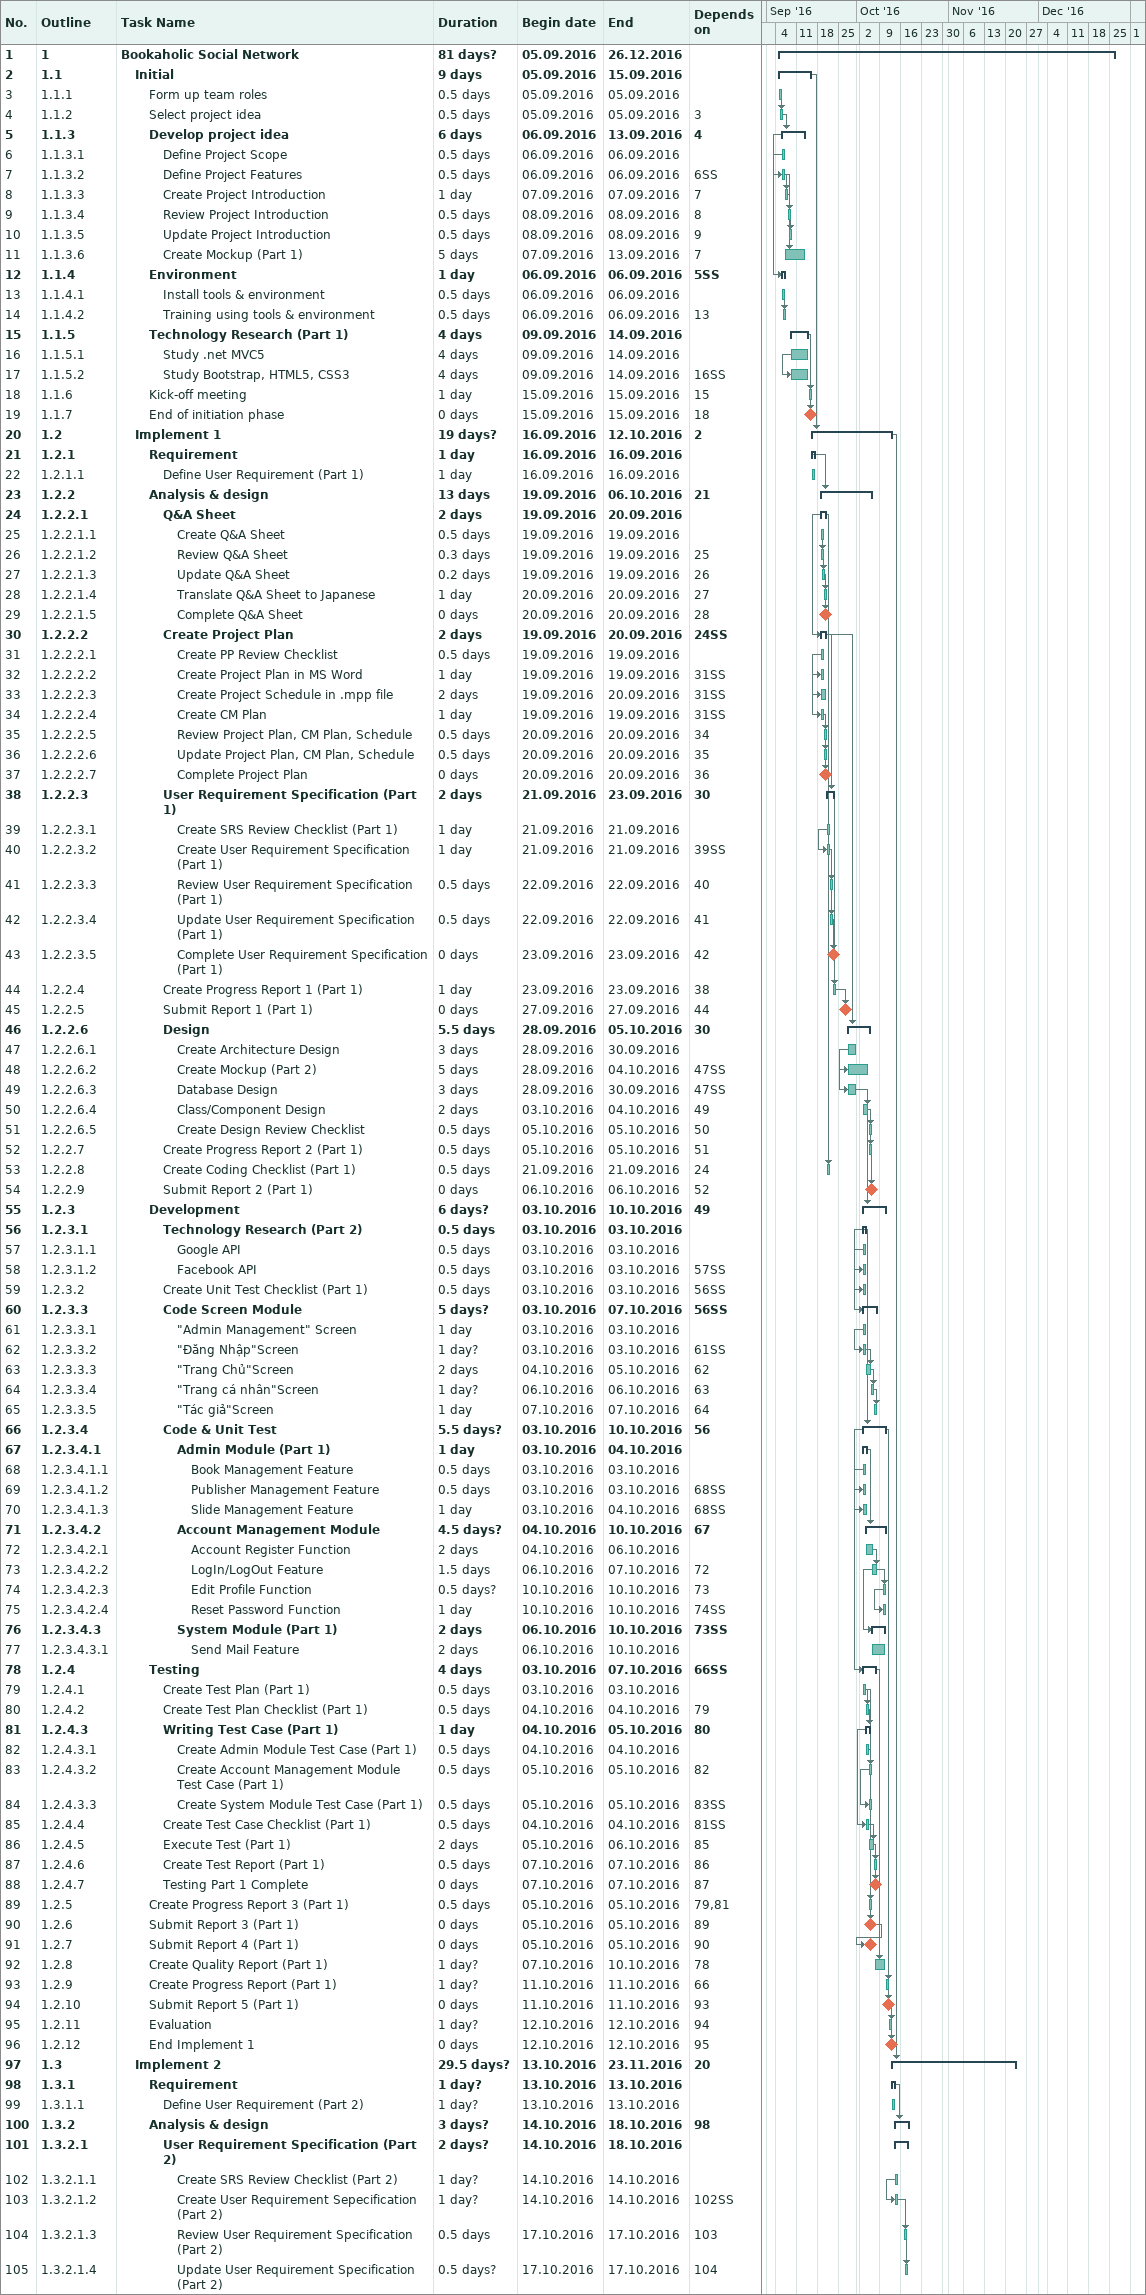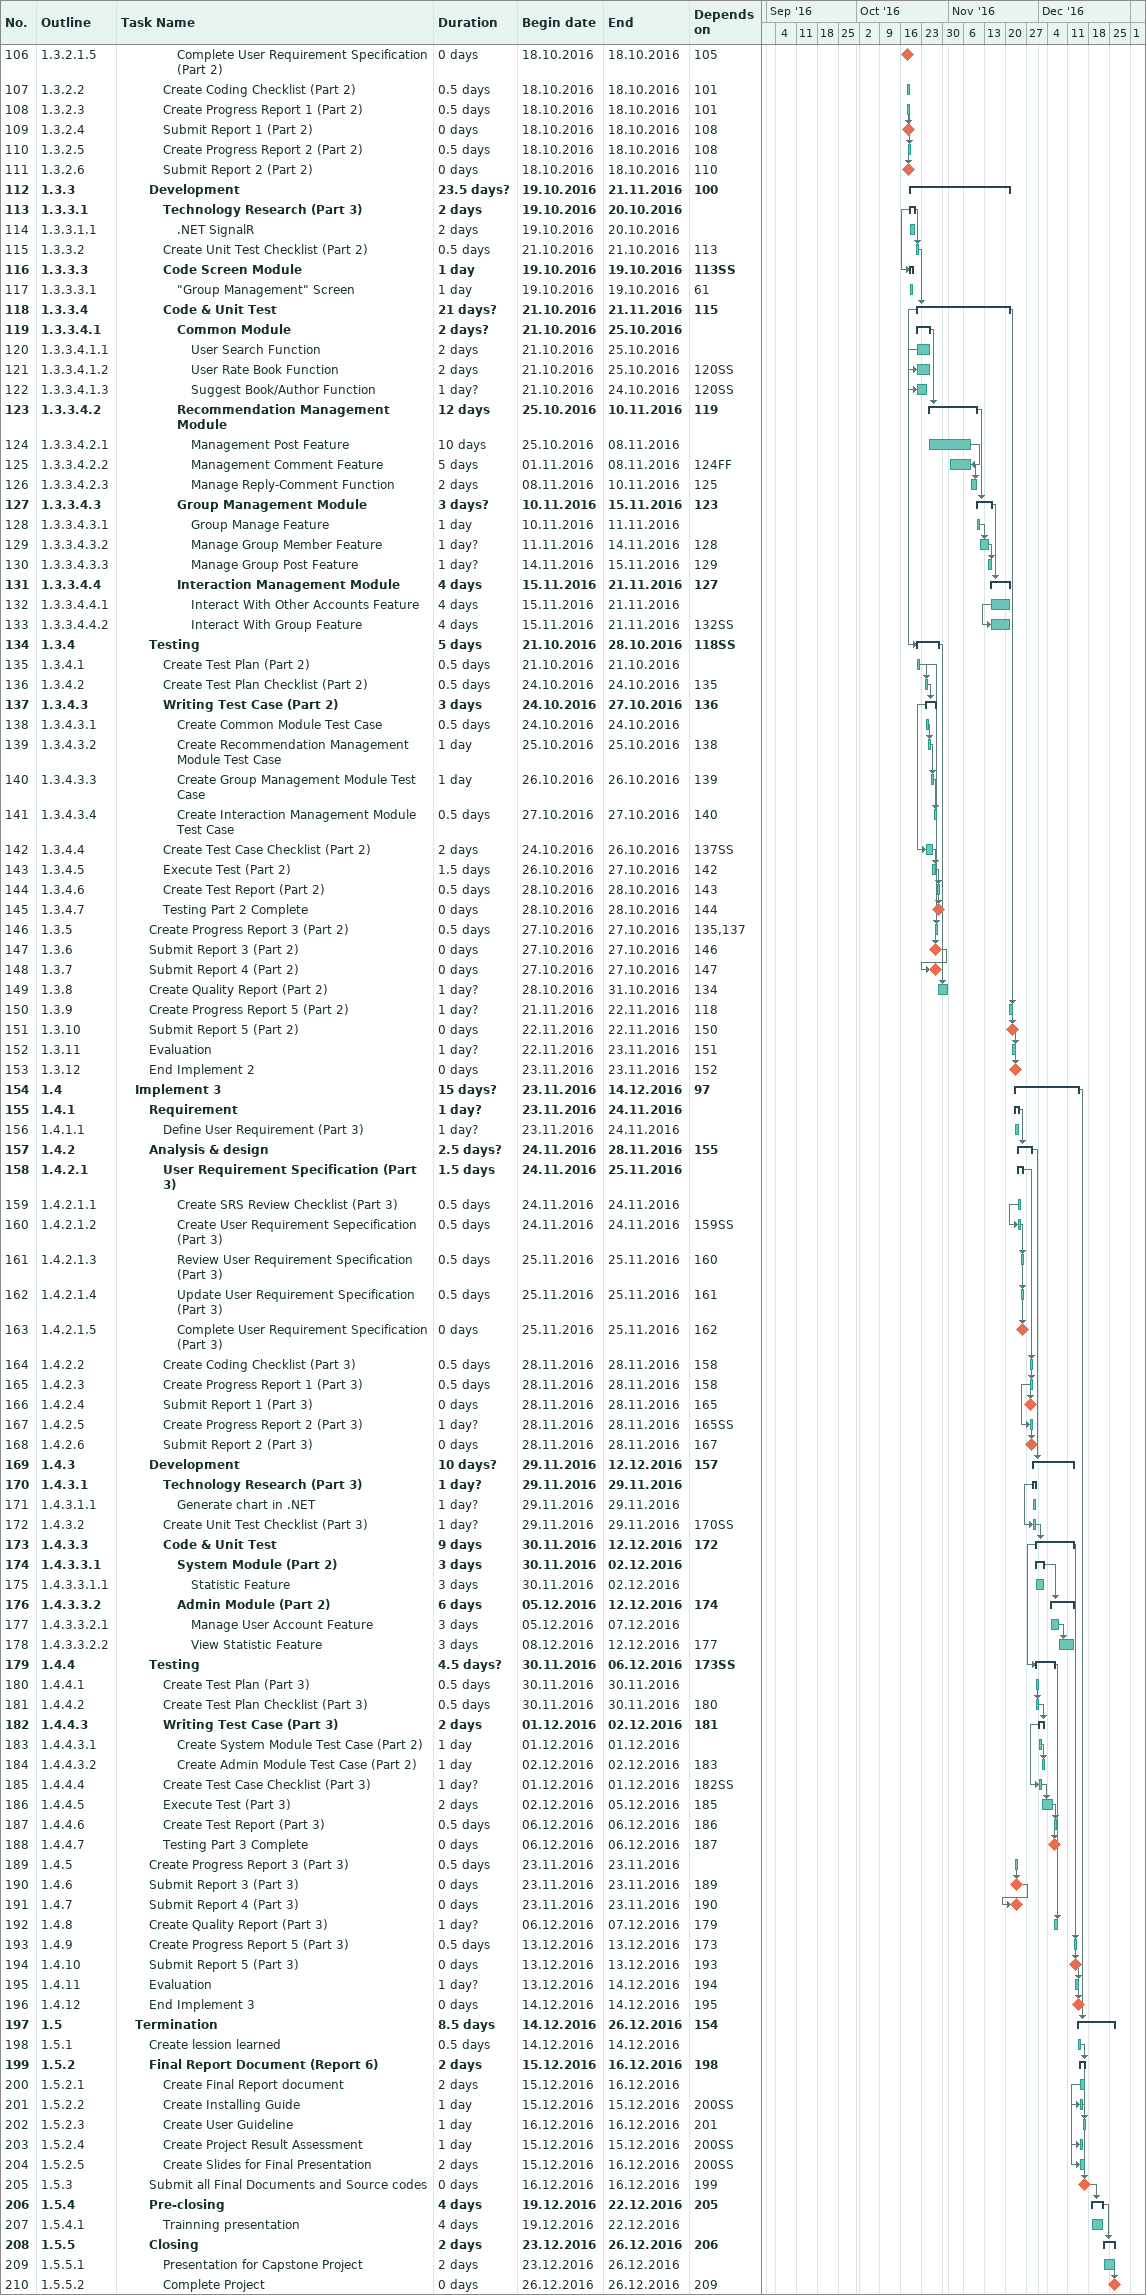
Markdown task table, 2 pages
| ID | WBS | Task | Duration | Start | Finish | Predecessors |
|---|---|---|---|---|---|---|
| 1 | 1 | **Bookaholic Social Network** | 81d? | 2016-09-05 | 2016-12-26 |  |
| 2 | 1.1 | **Initial** | 9d | 2016-09-05 | 2016-09-15 |  |
| 3 | 1.1.1 | Form up team roles | 0.5d | 2016-09-05 | 2016-09-05 |  |
| 4 | 1.1.2 | Select project idea | 0.5d | 2016-09-05 | 2016-09-05 | 3 |
| 5 | 1.1.3 | **Develop project idea** | 6d | 2016-09-06 | 2016-09-13 | 4 |
| 6 | 1.1.3.1 | Define Project Scope | 0.5d | 2016-09-06 | 2016-09-06 |  |
| 7 | 1.1.3.2 | Define Project Features | 0.5d | 2016-09-06 | 2016-09-06 | 6SS |
| 8 | 1.1.3.3 | Create Project Introduction | 1d | 2016-09-07 | 2016-09-07 | 7 |
| 9 | 1.1.3.4 | Review Project Introduction | 0.5d | 2016-09-08 | 2016-09-08 | 8 |
| 10 | 1.1.3.5 | Update Project Introduction | 0.5d | 2016-09-08 | 2016-09-08 | 9 |
| 11 | 1.1.3.6 | Create Mockup (Part 1) | 5d | 2016-09-07 | 2016-09-13 | 7 |
| 12 | 1.1.4 | **Environment** | 1d | 2016-09-06 | 2016-09-06 | 5SS |
| 13 | 1.1.4.1 | Install tools & environment | 0.5d | 2016-09-06 | 2016-09-06 |  |
| 14 | 1.1.4.2 | Training using tools & environment | 0.5d | 2016-09-06 | 2016-09-06 | 13 |
| 15 | 1.1.5 | **Technology Research (Part 1)** | 4d | 2016-09-09 | 2016-09-14 |  |
| 16 | 1.1.5.1 | Study .net MVC5 | 4d | 2016-09-09 | 2016-09-14 |  |
| 17 | 1.1.5.2 | Study Bootstrap, HTML5, CSS3 | 4d | 2016-09-09 | 2016-09-14 | 16SS |
| 18 | 1.1.6 | Kick-off meeting | 1d | 2016-09-15 | 2016-09-15 | 15 |
| 19 | 1.1.7 | End of initiation phase | 0d | 2016-09-15 | 2016-09-15 | 18 |
| 20 | 1.2 | **Implement 1** | 19d? | 2016-09-16 | 2016-10-12 | 2 |
| 21 | 1.2.1 | **Requirement** | 1d | 2016-09-16 | 2016-09-16 |  |
| 22 | 1.2.1.1 | Define User Requirement (Part 1) | 1d | 2016-09-16 | 2016-09-16 |  |
| 23 | 1.2.2 | **Analysis & design** | 13d | 2016-09-19 | 2016-10-06 | 21 |
| 24 | 1.2.2.1 | **Q&A Sheet** | 2d | 2016-09-19 | 2016-09-20 |  |
| 25 | 1.2.2.1.1 | Create Q&A Sheet | 0.5d | 2016-09-19 | 2016-09-19 |  |
| 26 | 1.2.2.1.2 | Review Q&A Sheet | 0.3d | 2016-09-19 | 2016-09-19 | 25 |
| 27 | 1.2.2.1.3 | Update Q&A Sheet | 0.2d | 2016-09-19 | 2016-09-19 | 26 |
| 28 | 1.2.2.1.4 | Translate Q&A Sheet to Japanese | 1d | 2016-09-20 | 2016-09-20 | 27 |
| 29 | 1.2.2.1.5 | Complete Q&A Sheet | 0d | 2016-09-20 | 2016-09-20 | 28 |
| 30 | 1.2.2.2 | **Create Project Plan** | 2d | 2016-09-19 | 2016-09-20 | 24SS |
| 31 | 1.2.2.2.1 | Create PP Review Checklist | 0.5d | 2016-09-19 | 2016-09-19 |  |
| 32 | 1.2.2.2.2 | Create Project Plan in MS Word | 1d | 2016-09-19 | 2016-09-19 | 31SS |
| 33 | 1.2.2.2.3 | Create Project Schedule in .mpp file | 2d | 2016-09-19 | 2016-09-20 | 31SS |
| 34 | 1.2.2.2.4 | Create CM Plan | 1d | 2016-09-19 | 2016-09-19 | 31SS |
| 35 | 1.2.2.2.5 | Review Project Plan, CM Plan, Schedule | 0.5d | 2016-09-20 | 2016-09-20 | 34 |
| 36 | 1.2.2.2.6 | Update Project Plan, CM Plan, Schedule | 0.5d | 2016-09-20 | 2016-09-20 | 35 |
| 37 | 1.2.2.2.7 | Complete Project Plan | 0d | 2016-09-20 | 2016-09-20 | 36 |
| 38 | 1.2.2.3 | **User Requirement Specification (Part 1)** | 2d | 2016-09-21 | 2016-09-23 | 30 |
| 39 | 1.2.2.3.1 | Create SRS Review Checklist (Part 1) | 1d | 2016-09-21 | 2016-09-21 |  |
| 40 | 1.2.2.3.2 | Create User Requirement Specification (Part 1) | 1d | 2016-09-21 | 2016-09-21 | 39SS |
| 41 | 1.2.2.3.3 | Review User Requirement Specification (Part 1) | 0.5d | 2016-09-22 | 2016-09-22 | 40 |
| 42 | 1.2.2.3.4 | Update User Requirement Specification (Part 1) | 0.5d | 2016-09-22 | 2016-09-22 | 41 |
| 43 | 1.2.2.3.5 | Complete User Requirement Specification (Part 1) | 0d | 2016-09-23 | 2016-09-23 | 42 |
| 44 | 1.2.2.4 | Create Progress Report 1 (Part 1) | 1d | 2016-09-23 | 2016-09-23 | 38 |
| 45 | 1.2.2.5 | Submit Report 1 (Part 1) | 0d | 2016-09-27 | 2016-09-27 | 44 |
| 46 | 1.2.2.6 | **Design** | 5.5d | 2016-09-28 | 2016-10-05 | 30 |
| 47 | 1.2.2.6.1 | Create Architecture Design | 3d | 2016-09-28 | 2016-09-30 |  |
| 48 | 1.2.2.6.2 | Create Mockup (Part 2) | 5d | 2016-09-28 | 2016-10-04 | 47SS |
| 49 | 1.2.2.6.3 | Database Design | 3d | 2016-09-28 | 2016-09-30 | 47SS |
| 50 | 1.2.2.6.4 | Class/Component Design | 2d | 2016-10-03 | 2016-10-04 | 49 |
| 51 | 1.2.2.6.5 | Create Design Review Checklist | 0.5d | 2016-10-05 | 2016-10-05 | 50 |
| 52 | 1.2.2.7 | Create Progress Report 2 (Part 1) | 0.5d | 2016-10-05 | 2016-10-05 | 51 |
| 53 | 1.2.2.8 | Create Coding Checklist (Part 1) | 0.5d | 2016-09-21 | 2016-09-21 | 24 |
| 54 | 1.2.2.9 | Submit Report 2 (Part 1) | 0d | 2016-10-06 | 2016-10-06 | 52 |
| 55 | 1.2.3 | **Development** | 6d? | 2016-10-03 | 2016-10-10 | 49 |
| 56 | 1.2.3.1 | **Technology Research (Part 2)** | 0.5d | 2016-10-03 | 2016-10-03 |  |
| 57 | 1.2.3.1.1 | Google API | 0.5d | 2016-10-03 | 2016-10-03 |  |
| 58 | 1.2.3.1.2 | Facebook API | 0.5d | 2016-10-03 | 2016-10-03 | 57SS |
| 59 | 1.2.3.2 | Create Unit Test Checklist (Part 1) | 0.5d | 2016-10-03 | 2016-10-03 | 56SS |
| 60 | 1.2.3.3 | **Code Screen Module** | 5d? | 2016-10-03 | 2016-10-07 | 56SS |
| 61 | 1.2.3.3.1 | "Admin Management" Screen | 1d | 2016-10-03 | 2016-10-03 |  |
| 62 | 1.2.3.3.2 | "Đăng Nhập"Screen | 1d? | 2016-10-03 | 2016-10-03 | 61SS |
| 63 | 1.2.3.3.3 | "Trang Chủ"Screen | 2d | 2016-10-04 | 2016-10-05 | 62 |
| 64 | 1.2.3.3.4 | "Trang cá nhân"Screen | 1d? | 2016-10-06 | 2016-10-06 | 63 |
| 65 | 1.2.3.3.5 | "Tác giả"Screen | 1d | 2016-10-07 | 2016-10-07 | 64 |
| 66 | 1.2.3.4 | **Code & Unit Test** | 5.5d? | 2016-10-03 | 2016-10-10 | 56 |
| 67 | 1.2.3.4.1 | **Admin Module (Part 1)** | 1d | 2016-10-03 | 2016-10-04 |  |
| 68 | 1.2.3.4.1.1 | Book Management Feature | 0.5d | 2016-10-03 | 2016-10-03 |  |
| 69 | 1.2.3.4.1.2 | Publisher Management Feature | 0.5d | 2016-10-03 | 2016-10-03 | 68SS |
| 70 | 1.2.3.4.1.3 | Slide Management Feature | 1d | 2016-10-03 | 2016-10-04 | 68SS |
| 71 | 1.2.3.4.2 | **Account Management Module** | 4.5d? | 2016-10-04 | 2016-10-10 | 67 |
| 72 | 1.2.3.4.2.1 | Account Register Function | 2d | 2016-10-04 | 2016-10-06 |  |
| 73 | 1.2.3.4.2.2 | LogIn/LogOut Feature | 1.5d | 2016-10-06 | 2016-10-07 | 72 |
| 74 | 1.2.3.4.2.3 | Edit Profile Function | 0.5d? | 2016-10-10 | 2016-10-10 | 73 |
| 75 | 1.2.3.4.2.4 | Reset Password Function | 1d | 2016-10-10 | 2016-10-10 | 74SS |
| 76 | 1.2.3.4.3 | **System Module (Part 1)** | 2d | 2016-10-06 | 2016-10-10 | 73SS |
| 77 | 1.2.3.4.3.1 | Send Mail Feature | 2d | 2016-10-06 | 2016-10-10 |  |
| 78 | 1.2.4 | **Testing** | 4d | 2016-10-03 | 2016-10-07 | 66SS |
| 79 | 1.2.4.1 | Create Test Plan (Part 1) | 0.5d | 2016-10-03 | 2016-10-03 |  |
| 80 | 1.2.4.2 | Create Test Plan Checklist (Part 1) | 0.5d | 2016-10-04 | 2016-10-04 | 79 |
| 81 | 1.2.4.3 | **Writing Test Case (Part 1)** | 1d | 2016-10-04 | 2016-10-05 | 80 |
| 82 | 1.2.4.3.1 | Create Admin Module Test Case (Part 1) | 0.5d | 2016-10-04 | 2016-10-04 |  |
| 83 | 1.2.4.3.2 | Create Account Management Module Test Case (Part 1) | 0.5d | 2016-10-05 | 2016-10-05 | 82 |
| 84 | 1.2.4.3.3 | Create System Module Test Case (Part 1) | 0.5d | 2016-10-05 | 2016-10-05 | 83SS |
| 85 | 1.2.4.4 | Create Test Case Checklist (Part 1) | 0.5d | 2016-10-04 | 2016-10-04 | 81SS |
| 86 | 1.2.4.5 | Execute Test (Part 1) | 2d | 2016-10-05 | 2016-10-06 | 85 |
| 87 | 1.2.4.6 | Create Test Report (Part 1) | 0.5d | 2016-10-07 | 2016-10-07 | 86 |
| 88 | 1.2.4.7 | Testing Part 1 Complete | 0d | 2016-10-07 | 2016-10-07 | 87 |
| 89 | 1.2.5 | Create Progress Report 3 (Part 1) | 0.5d | 2016-10-05 | 2016-10-05 | 79, 81 |
| 90 | 1.2.6 | Submit Report 3 (Part 1) | 0d | 2016-10-05 | 2016-10-05 | 89 |
| 91 | 1.2.7 | Submit Report 4 (Part 1) | 0d | 2016-10-05 | 2016-10-05 | 90 |
| 92 | 1.2.8 | Create Quality Report (Part 1) | 1d? | 2016-10-07 | 2016-10-10 | 78 |
| 93 | 1.2.9 | Create Progress Report (Part 1) | 1d? | 2016-10-11 | 2016-10-11 | 66 |
| 94 | 1.2.10 | Submit Report 5 (Part 1) | 0d | 2016-10-11 | 2016-10-11 | 93 |
| 95 | 1.2.11 | Evaluation | 1d? | 2016-10-12 | 2016-10-12 | 94 |
| 96 | 1.2.12 | End Implement 1 | 0d | 2016-10-12 | 2016-10-12 | 95 |
| 97 | 1.3 | **Implement 2** | 29.5d? | 2016-10-13 | 2016-11-23 | 20 |
| 98 | 1.3.1 | **Requirement** | 1d? | 2016-10-13 | 2016-10-13 |  |
| 99 | 1.3.1.1 | Define User Requirement (Part 2) | 1d? | 2016-10-13 | 2016-10-13 |  |
| 100 | 1.3.2 | **Analysis & design** | 3d? | 2016-10-14 | 2016-10-18 | 98 |
| 101 | 1.3.2.1 | **User Requirement Specification (Part 2)** | 2d? | 2016-10-14 | 2016-10-18 |  |
| 102 | 1.3.2.1.1 | Create SRS Review Checklist (Part 2) | 1d? | 2016-10-14 | 2016-10-14 |  |
| 103 | 1.3.2.1.2 | Create User Requirement Sepecification (Part 2) | 1d? | 2016-10-14 | 2016-10-14 | 102SS |
| 104 | 1.3.2.1.3 | Review User Requirement Specification (Part 2) | 0.5d | 2016-10-17 | 2016-10-17 | 103 |
| 105 | 1.3.2.1.4 | Update User Requirement Specification (Part 2) | 0.5d? | 2016-10-17 | 2016-10-17 | 104 |
| 106 | 1.3.2.1.5 | Complete User Requirement Specification (Part 2) | 0d | 2016-10-18 | 2016-10-18 | 105 |
| 107 | 1.3.2.2 | Create Coding Checklist (Part 2) | 0.5d | 2016-10-18 | 2016-10-18 | 101 |
| 108 | 1.3.2.3 | Create Progress Report 1 (Part 2) | 0.5d | 2016-10-18 | 2016-10-18 | 101 |
| 109 | 1.3.2.4 | Submit Report 1 (Part 2) | 0d | 2016-10-18 | 2016-10-18 | 108 |
| 110 | 1.3.2.5 | Create Progress Report 2 (Part 2) | 0.5d | 2016-10-18 | 2016-10-18 | 108 |
| 111 | 1.3.2.6 | Submit Report 2 (Part 2) | 0d | 2016-10-18 | 2016-10-18 | 110 |
| 112 | 1.3.3 | **Development** | 23.5d? | 2016-10-19 | 2016-11-21 | 100 |
| 113 | 1.3.3.1 | **Technology Research (Part 3)** | 2d | 2016-10-19 | 2016-10-20 |  |
| 114 | 1.3.3.1.1 | .NET SignalR | 2d | 2016-10-19 | 2016-10-20 |  |
| 115 | 1.3.3.2 | Create Unit Test Checklist (Part 2) | 0.5d | 2016-10-21 | 2016-10-21 | 113 |
| 116 | 1.3.3.3 | **Code Screen Module** | 1d | 2016-10-19 | 2016-10-19 | 113SS |
| 117 | 1.3.3.3.1 | "Group Management" Screen | 1d | 2016-10-19 | 2016-10-19 | 61 |
| 118 | 1.3.3.4 | **Code & Unit Test** | 21d? | 2016-10-21 | 2016-11-21 | 115 |
| 119 | 1.3.3.4.1 | **Common Module** | 2d? | 2016-10-21 | 2016-10-25 |  |
| 120 | 1.3.3.4.1.1 | User Search Function | 2d | 2016-10-21 | 2016-10-25 |  |
| 121 | 1.3.3.4.1.2 | User Rate Book Function | 2d | 2016-10-21 | 2016-10-25 | 120SS |
| 122 | 1.3.3.4.1.3 | Suggest Book/Author Function | 1d? | 2016-10-21 | 2016-10-24 | 120SS |
| 123 | 1.3.3.4.2 | **Recommendation Management Module** | 12d | 2016-10-25 | 2016-11-10 | 119 |
| 124 | 1.3.3.4.2.1 | Management Post Feature | 10d | 2016-10-25 | 2016-11-08 |  |
| 125 | 1.3.3.4.2.2 | Management Comment Feature | 5d | 2016-11-01 | 2016-11-08 | 124FF |
| 126 | 1.3.3.4.2.3 | Manage Reply-Comment Function | 2d | 2016-11-08 | 2016-11-10 | 125 |
| 127 | 1.3.3.4.3 | **Group Management Module** | 3d? | 2016-11-10 | 2016-11-15 | 123 |
| 128 | 1.3.3.4.3.1 | Group Manage Feature | 1d | 2016-11-10 | 2016-11-11 |  |
| 129 | 1.3.3.4.3.2 | Manage Group Member Feature | 1d? | 2016-11-11 | 2016-11-14 | 128 |
| 130 | 1.3.3.4.3.3 | Manage Group Post Feature | 1d? | 2016-11-14 | 2016-11-15 | 129 |
| 131 | 1.3.3.4.4 | **Interaction Management Module** | 4d | 2016-11-15 | 2016-11-21 | 127 |
| 132 | 1.3.3.4.4.1 | Interact With Other Accounts Feature | 4d | 2016-11-15 | 2016-11-21 |  |
| 133 | 1.3.3.4.4.2 | Interact With Group Feature | 4d | 2016-11-15 | 2016-11-21 | 132SS |
| 134 | 1.3.4 | **Testing** | 5d | 2016-10-21 | 2016-10-28 | 118SS |
| 135 | 1.3.4.1 | Create Test Plan (Part 2) | 0.5d | 2016-10-21 | 2016-10-21 |  |
| 136 | 1.3.4.2 | Create Test Plan Checklist (Part 2) | 0.5d | 2016-10-24 | 2016-10-24 | 135 |
| 137 | 1.3.4.3 | **Writing Test Case (Part 2)** | 3d | 2016-10-24 | 2016-10-27 | 136 |
| 138 | 1.3.4.3.1 | Create Common Module Test Case | 0.5d | 2016-10-24 | 2016-10-24 |  |
| 139 | 1.3.4.3.2 | Create Recommendation Management Module Test Case | 1d | 2016-10-25 | 2016-10-25 | 138 |
| 140 | 1.3.4.3.3 | Create Group Management Module Test Case | 1d | 2016-10-26 | 2016-10-26 | 139 |
| 141 | 1.3.4.3.4 | Create Interaction Management Module Test Case | 0.5d | 2016-10-27 | 2016-10-27 | 140 |
| 142 | 1.3.4.4 | Create Test Case Checklist (Part 2) | 2d | 2016-10-24 | 2016-10-26 | 137SS |
| 143 | 1.3.4.5 | Execute Test (Part 2) | 1.5d | 2016-10-26 | 2016-10-27 | 142 |
| 144 | 1.3.4.6 | Create Test Report (Part 2) | 0.5d | 2016-10-28 | 2016-10-28 | 143 |
| 145 | 1.3.4.7 | Testing Part 2 Complete | 0d | 2016-10-28 | 2016-10-28 | 144 |
| 146 | 1.3.5 | Create Progress Report 3 (Part 2) | 0.5d | 2016-10-27 | 2016-10-27 | 135, 137 |
| 147 | 1.3.6 | Submit Report 3 (Part 2) | 0d | 2016-10-27 | 2016-10-27 | 146 |
| 148 | 1.3.7 | Submit Report 4 (Part 2) | 0d | 2016-10-27 | 2016-10-27 | 147 |
| 149 | 1.3.8 | Create Quality Report (Part 2) | 1d? | 2016-10-28 | 2016-10-31 | 134 |
| 150 | 1.3.9 | Create Progress Report 5 (Part 2) | 1d? | 2016-11-21 | 2016-11-22 | 118 |
| 151 | 1.3.10 | Submit Report 5 (Part 2) | 0d | 2016-11-22 | 2016-11-22 | 150 |
| 152 | 1.3.11 | Evaluation | 1d? | 2016-11-22 | 2016-11-23 | 151 |
| 153 | 1.3.12 | End Implement 2 | 0d | 2016-11-23 | 2016-11-23 | 152 |
| 154 | 1.4 | **Implement 3** | 15d? | 2016-11-23 | 2016-12-14 | 97 |
| 155 | 1.4.1 | **Requirement** | 1d? | 2016-11-23 | 2016-11-24 |  |
| 156 | 1.4.1.1 | Define User Requirement (Part 3) | 1d? | 2016-11-23 | 2016-11-24 |  |
| 157 | 1.4.2 | **Analysis & design** | 2.5d? | 2016-11-24 | 2016-11-28 | 155 |
| 158 | 1.4.2.1 | **User Requirement Specification (Part 3)** | 1.5d | 2016-11-24 | 2016-11-25 |  |
| 159 | 1.4.2.1.1 | Create SRS Review Checklist (Part 3) | 0.5d | 2016-11-24 | 2016-11-24 |  |
| 160 | 1.4.2.1.2 | Create User Requirement Sepecification (Part 3) | 0.5d | 2016-11-24 | 2016-11-24 | 159SS |
| 161 | 1.4.2.1.3 | Review User Requirement Specification (Part 3) | 0.5d | 2016-11-25 | 2016-11-25 | 160 |
| 162 | 1.4.2.1.4 | Update User Requirement Specification (Part 3) | 0.5d | 2016-11-25 | 2016-11-25 | 161 |
| 163 | 1.4.2.1.5 | Complete User Requirement Specification (Part 3) | 0d | 2016-11-25 | 2016-11-25 | 162 |
| 164 | 1.4.2.2 | Create Coding Checklist (Part 3) | 0.5d | 2016-11-28 | 2016-11-28 | 158 |
| 165 | 1.4.2.3 | Create Progress Report 1 (Part 3) | 0.5d | 2016-11-28 | 2016-11-28 | 158 |
| 166 | 1.4.2.4 | Submit Report 1 (Part 3) | 0d | 2016-11-28 | 2016-11-28 | 165 |
| 167 | 1.4.2.5 | Create Progress Report 2 (Part 3) | 1d? | 2016-11-28 | 2016-11-28 | 165SS |
| 168 | 1.4.2.6 | Submit Report 2 (Part 3) | 0d | 2016-11-28 | 2016-11-28 | 167 |
| 169 | 1.4.3 | **Development** | 10d? | 2016-11-29 | 2016-12-12 | 157 |
| 170 | 1.4.3.1 | **Technology Research (Part 3)** | 1d? | 2016-11-29 | 2016-11-29 |  |
| 171 | 1.4.3.1.1 | Generate chart in .NET | 1d? | 2016-11-29 | 2016-11-29 |  |
| 172 | 1.4.3.2 | Create Unit Test Checklist (Part 3) | 1d? | 2016-11-29 | 2016-11-29 | 170SS |
| 173 | 1.4.3.3 | **Code & Unit Test** | 9d | 2016-11-30 | 2016-12-12 | 172 |
| 174 | 1.4.3.3.1 | **System Module (Part 2)** | 3d | 2016-11-30 | 2016-12-02 |  |
| 175 | 1.4.3.3.1.1 | Statistic Feature | 3d | 2016-11-30 | 2016-12-02 |  |
| 176 | 1.4.3.3.2 | **Admin Module (Part 2)** | 6d | 2016-12-05 | 2016-12-12 | 174 |
| 177 | 1.4.3.3.2.1 | Manage User Account Feature | 3d | 2016-12-05 | 2016-12-07 |  |
| 178 | 1.4.3.3.2.2 | View Statistic Feature | 3d | 2016-12-08 | 2016-12-12 | 177 |
| 179 | 1.4.4 | **Testing** | 4.5d? | 2016-11-30 | 2016-12-06 | 173SS |
| 180 | 1.4.4.1 | Create Test Plan (Part 3) | 0.5d | 2016-11-30 | 2016-11-30 |  |
| 181 | 1.4.4.2 | Create Test Plan Checklist (Part 3) | 0.5d | 2016-11-30 | 2016-11-30 | 180 |
| 182 | 1.4.4.3 | **Writing Test Case (Part 3)** | 2d | 2016-12-01 | 2016-12-02 | 181 |
| 183 | 1.4.4.3.1 | Create System Module Test Case (Part 2) | 1d | 2016-12-01 | 2016-12-01 |  |
| 184 | 1.4.4.3.2 | Create Admin Module Test Case (Part 2) | 1d | 2016-12-02 | 2016-12-02 | 183 |
| 185 | 1.4.4.4 | Create Test Case Checklist (Part 3) | 1d? | 2016-12-01 | 2016-12-01 | 182SS |
| 186 | 1.4.4.5 | Execute Test (Part 3) | 2d | 2016-12-02 | 2016-12-05 | 185 |
| 187 | 1.4.4.6 | Create Test Report (Part 3) | 0.5d | 2016-12-06 | 2016-12-06 | 186 |
| 188 | 1.4.4.7 | Testing Part 3 Complete | 0d | 2016-12-06 | 2016-12-06 | 187 |
| 189 | 1.4.5 | Create Progress Report 3 (Part 3) | 0.5d | 2016-11-23 | 2016-11-23 |  |
| 190 | 1.4.6 | Submit Report 3 (Part 3) | 0d | 2016-11-23 | 2016-11-23 | 189 |
| 191 | 1.4.7 | Submit Report 4 (Part 3) | 0d | 2016-11-23 | 2016-11-23 | 190 |
| 192 | 1.4.8 | Create Quality Report (Part 3) | 1d? | 2016-12-06 | 2016-12-07 | 179 |
| 193 | 1.4.9 | Create Progress Report 5 (Part 3) | 0.5d | 2016-12-13 | 2016-12-13 | 173 |
| 194 | 1.4.10 | Submit Report 5 (Part 3) | 0d | 2016-12-13 | 2016-12-13 | 193 |
| 195 | 1.4.11 | Evaluation | 1d? | 2016-12-13 | 2016-12-14 | 194 |
| 196 | 1.4.12 | End Implement 3 | 0d | 2016-12-14 | 2016-12-14 | 195 |
| 197 | 1.5 | **Termination** | 8.5d | 2016-12-14 | 2016-12-26 | 154 |
| 198 | 1.5.1 | Create lession learned | 0.5d | 2016-12-14 | 2016-12-14 |  |
| 199 | 1.5.2 | **Final Report Document (Report 6)** | 2d | 2016-12-15 | 2016-12-16 | 198 |
| 200 | 1.5.2.1 | Create Final Report document | 2d | 2016-12-15 | 2016-12-16 |  |
| 201 | 1.5.2.2 | Create Installing Guide | 1d | 2016-12-15 | 2016-12-15 | 200SS |
| 202 | 1.5.2.3 | Create User Guideline | 1d | 2016-12-16 | 2016-12-16 | 201 |
| 203 | 1.5.2.4 | Create Project Result Assessment | 1d | 2016-12-15 | 2016-12-15 | 200SS |
| 204 | 1.5.2.5 | Create Slides for Final Presentation | 2d | 2016-12-15 | 2016-12-16 | 200SS |
| 205 | 1.5.3 | Submit all Final Documents and Source codes | 0d | 2016-12-16 | 2016-12-16 | 199 |
| 206 | 1.5.4 | **Pre-closing** | 4d | 2016-12-19 | 2016-12-22 | 205 |
| 207 | 1.5.4.1 | Trainning presentation | 4d | 2016-12-19 | 2016-12-22 |  |
| 208 | 1.5.5 | **Closing** | 2d | 2016-12-23 | 2016-12-26 | 206 |
| 209 | 1.5.5.1 | Presentation for Capstone Project | 2d | 2016-12-23 | 2016-12-26 |  |
| 210 | 1.5.5.2 | Complete Project | 0d | 2016-12-26 | 2016-12-26 | 209 |
